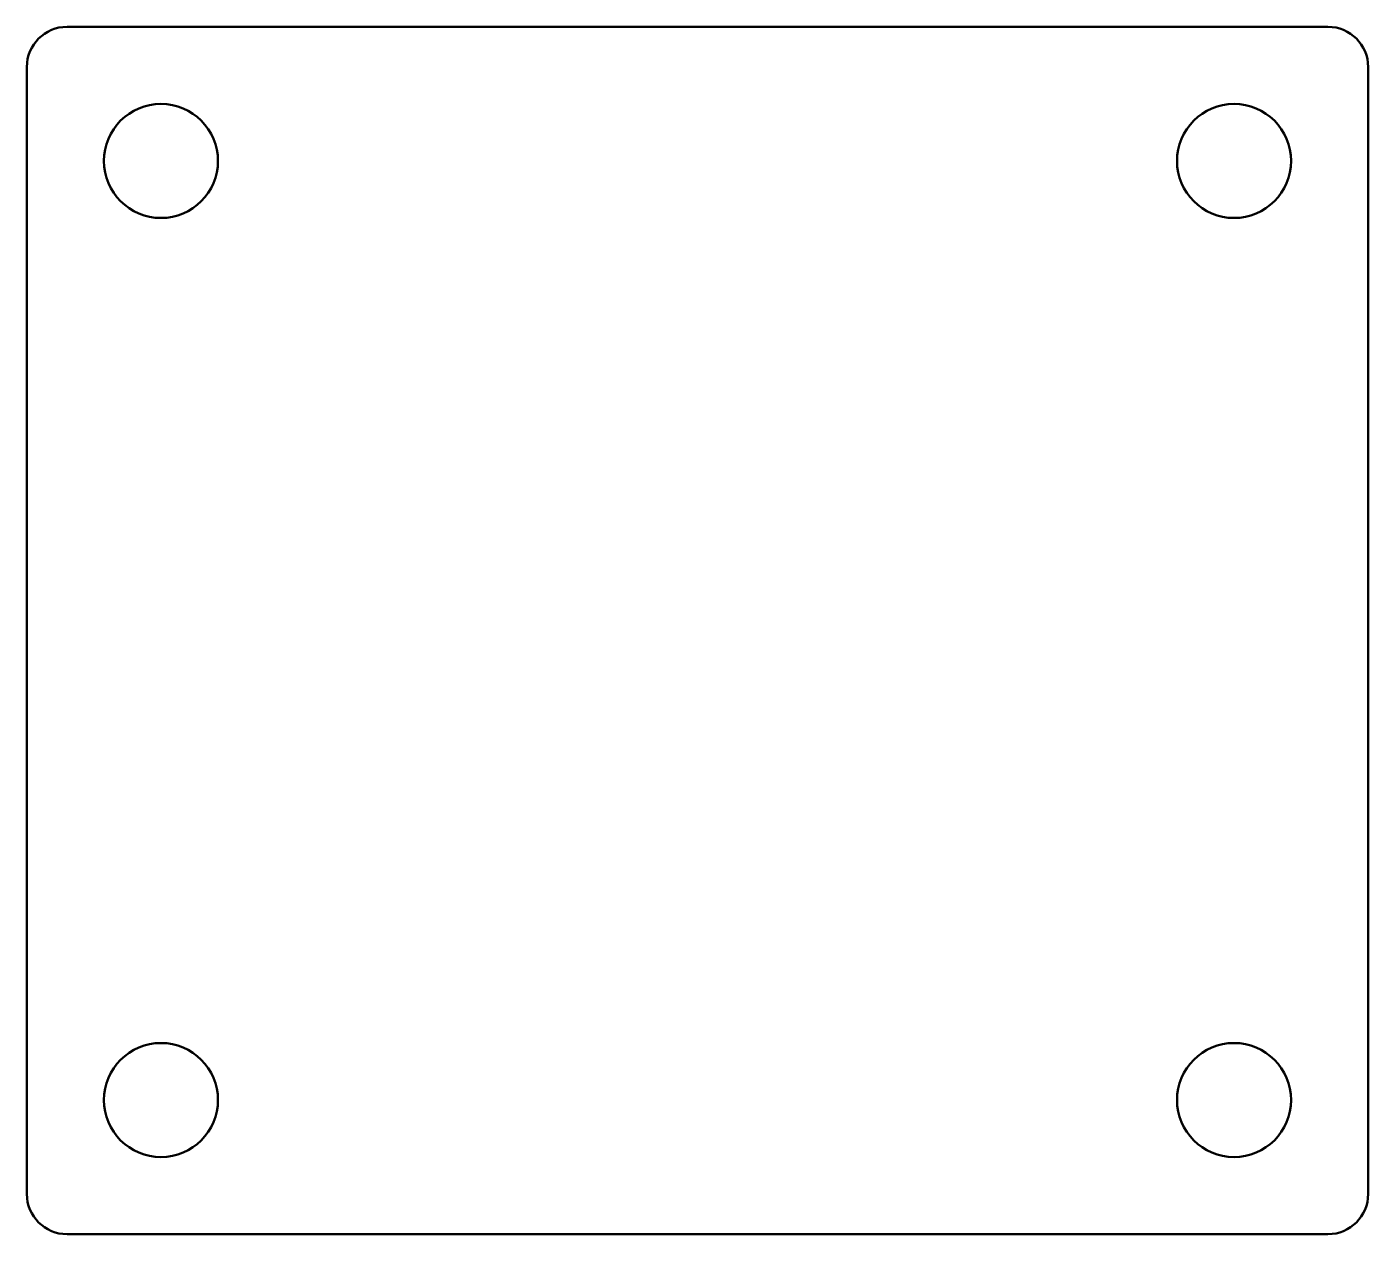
# Model space of a CAD drawing. Header units: millimetres. Extents: x -6 to 194, y 0 to 180.
import ezdxf

# ---------------------------------------------------------------- set-up
doc = ezdxf.new("R2010")
doc.units = ezdxf.units.MM
doc.layers.add('IV_INTERIOR_PROFILES', color=7, linetype='Continuous', lineweight=50)
doc.layers.add('IV_OUTER_PROFILE', color=7, linetype='Continuous', lineweight=50)

msp = doc.modelspace()

# ---------------------------------------------------------------- linework, layer by layer
at = {"layer": 'IV_INTERIOR_PROFILES'}
for centre in [(14, 160), (174, 160), (14, 20), (174, 20)]:
    msp.add_circle(centre, 8.5, dxfattribs=at)
at = {"layer": 'IV_OUTER_PROFILE'}
for p, q in [((0, 180), (188, 180)), ((-6, 6), (-6, 174)), ((194, 174), (194, 6)), ((188, 0), (0, 0))]:
    msp.add_line(p, q, dxfattribs=at)
for centre, start, end in [((0, 174), 90, 180), ((188, 174), 0, 90), ((188, 6), 270, 0), ((0, 6), 180, 270)]:
    msp.add_arc(centre, 6, start, end, dxfattribs=at)

doc.saveas('drawing.dxf')
